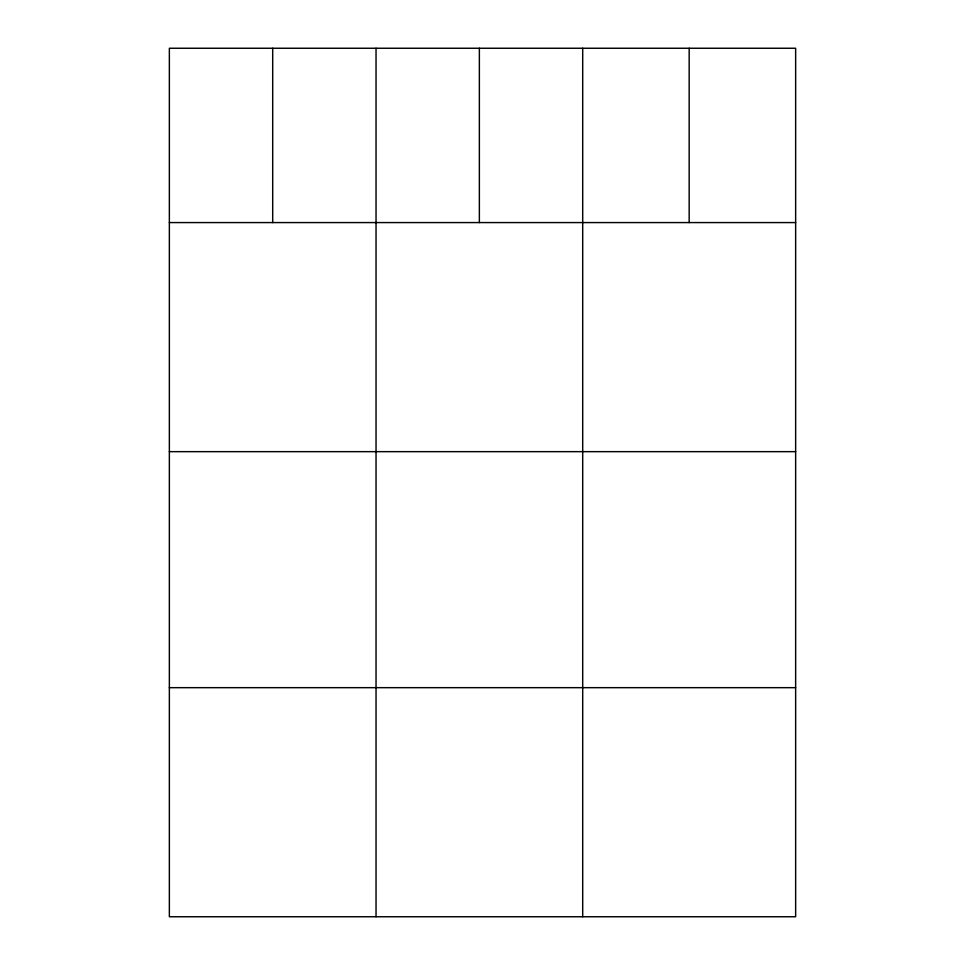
<?xml version="1.0" encoding="UTF-8"?>
<svg xmlns="http://www.w3.org/2000/svg" width="965" height="965" viewBox="0 0 965 965"><rect width="100%" height="100%" fill="white"/><g stroke="black" fill="none" stroke-linecap="round" stroke-linejoin="round"><path stroke-width="1.45" d="M795.643 222.577L795.643 916.75L169.358 916.75L169.358 48.25L795.643 48.25L795.643 222.577L169.358 222.577M169.358 451.656L795.643 451.656M169.358 687.671L795.643 687.671M689.167 48.25L689.167 222.577M582.703 48.25L582.703 916.75M479.364 48.25L479.364 222.577M376.036 48.25L376.036 916.75M272.697 48.25L272.697 222.577"/></g></svg>
